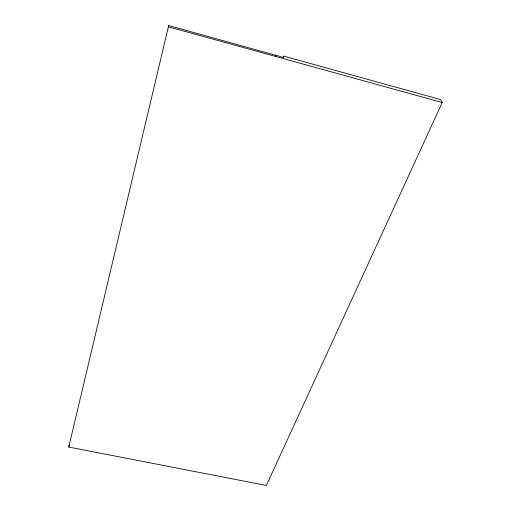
<?xml version="1.0" encoding="UTF-8"?>
<svg xmlns="http://www.w3.org/2000/svg" width="511" height="511" viewBox="0 0 511 511"><rect width="100%" height="100%" fill="white"/><g stroke="black" fill="none" stroke-linecap="round" stroke-linejoin="round"><path stroke-width="0.77" d="M275.729 55.29L168.656 25.55L168.394 26.808L442.239 102.526L266.378 485.45L68.761 447.055L69.202 445.068M442.239 102.526L440.776 99.613L283.707 56.101L283.433 57.315L282.845 57.155A3.104 1.022 18.4 0 1 279.281 56.165L275.716 55.182L275.863 56.523M68.761 447.055L168.656 25.55M283.209 57.615L283.707 56.101"/></g></svg>
